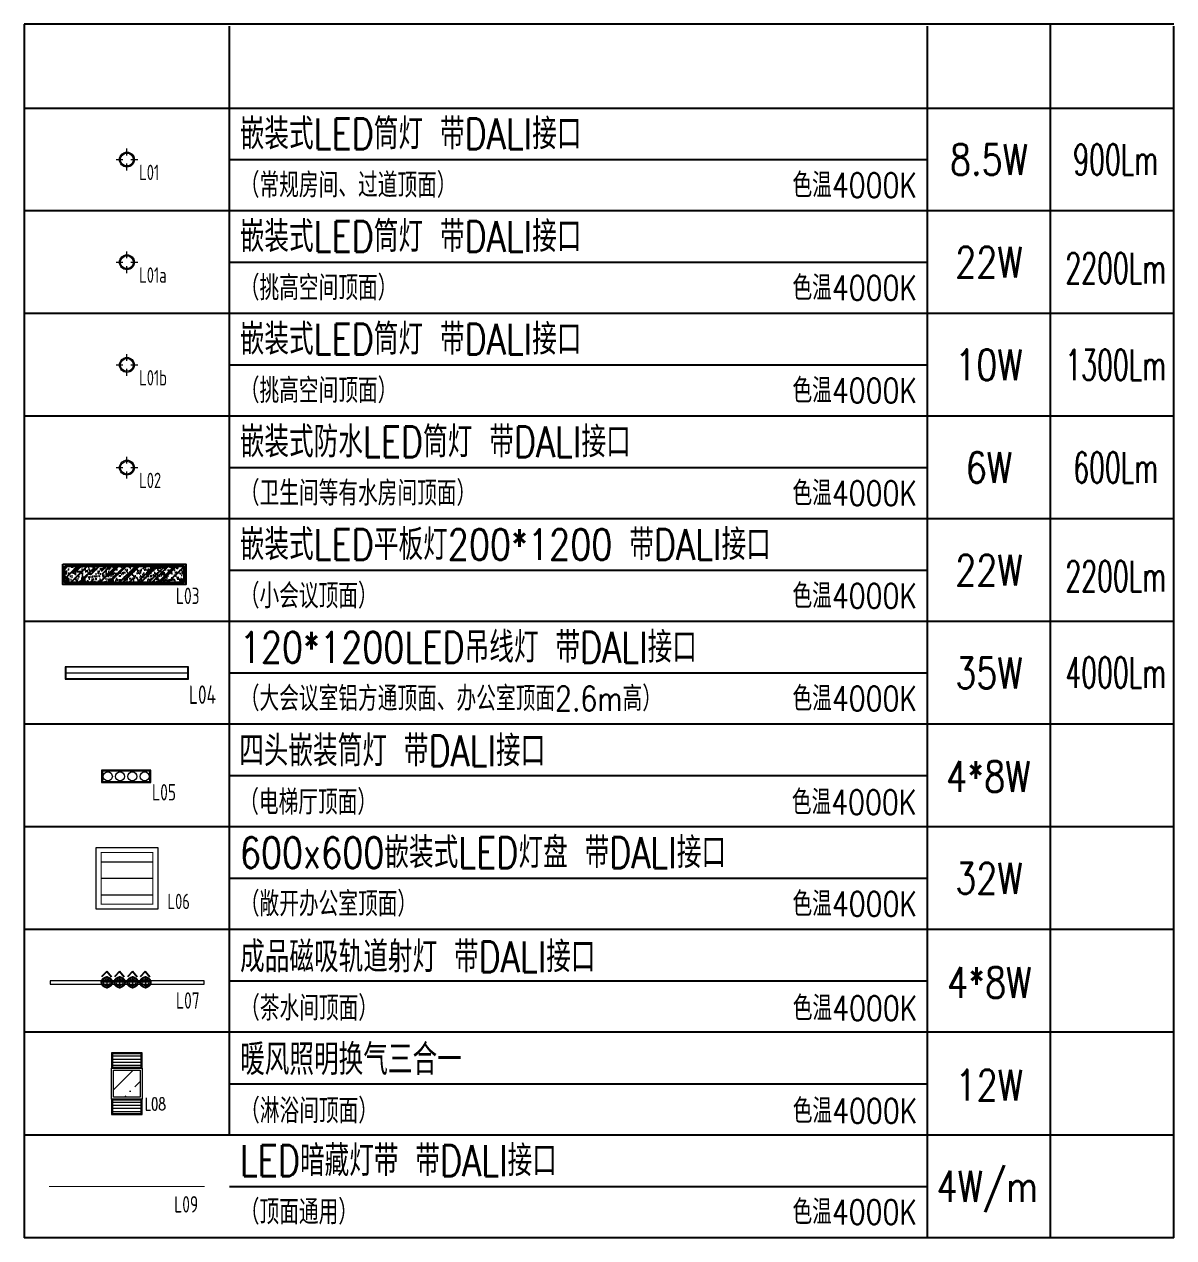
# Model space of a CAD drawing. Extents: x -621157 to 1764546, y -106808 to 741893.
# Drawn here: x -346256 to -335056, y 10080 to 21897 of the extents above; entities that cross this region are included whole.
import ezdxf
from ezdxf.enums import TextEntityAlignment as Align

# ---------------------------------------------------------------- set-up
doc = ezdxf.new("R2010")
doc.units = 0
doc.header["$LTSCALE"] = 1000
doc.header["$MEASUREMENT"] = 0
doc.linetypes.add('顶面材料与灯具图例$0$DASHED2', pattern=[9.525, 6.35, -3.175])
for name, color, linetype in [('SIG_TEXT', 2, 'Continuous'), ('顶面材料与灯具图例$0$0-LIGHT', 8, '顶面材料与灯具图例$0$DASHED2'), ('顶面材料与灯具图例$0$0-LIGHT-CNTL', 8, 'Continuous'), ('顶面材料与灯具图例$0$I-C-light text', 8, 'Continuous'), ('顶面材料与灯具图例$0$I-LIGHT', 8, 'Continuous'), ('顶面材料与灯具图例$0$I-LIGHT—灯具编号', 8, 'Continuous')]:
    doc.layers.add(name, color=color, linetype=linetype)
for name, color, linetype, lineweight in [('顶面材料与灯具图例$0$A-CLING-ACCENT', 8, 'Continuous', 0), ('顶面材料与灯具图例$0$A-CLNG-PATT', 8, 'Continuous', 0), ('顶面材料与灯具图例$0$I-C-light', 8, 'Continuous', 13)]:
    doc.layers.add(name, color=color, linetype=linetype, lineweight=lineweight)
doc.styles.add('顶面材料与灯具图例$0$_HZTXT', font='simplex.shx', dxfattribs={"width": 0.8, "bigfont": 'hztxt.shx'})
doc.styles.add('顶面材料与灯具图例$0$A-text-B', font='architxt.shx', dxfattribs={"width": 0.65, "bigfont": 'hztxt.shx'})
doc.styles.add('顶面材料与灯具图例$0$DIM_FONT', font='SIMPLEX.shx', dxfattribs={"width": 0.8})
doc.styles.add('顶面材料与灯具图例$0$GA-text-B', font='architxt.shx', dxfattribs={"width": 0.65, "bigfont": 'hztxt.shx'})
doc.styles.add('顶面材料与灯具图例$0$XZC', font='SIMPLEX.SHX', dxfattribs={"width": 0.7, "bigfont": 'hztxt.shx'})
doc.linetypes.add('顶面材料与灯具图例$0$LED_LINE', pattern='A,12.7,-5.08,["LED",顶面材料与灯具图例$0$XZC,S=2.54,R=0,X=-2.54,Y=-1.27],-6.35', length=24.13)

# ---------------------------------------------------------------- blocks, each defined once
blk = doc.blocks.new('*U|REF9345')
at = {"color": 8}
for p, q in [((-106, 0), (-39, 0)), ((0, 39), (0, 106)), ((39, 0), (106, 0)), ((0, -106), (0, -39))]:
    blk.add_line(p, q, dxfattribs=at)
blk.add_circle((0, 0), 72.5)
blk.add_circle((0, 0), 62.5, dxfattribs=at)
blk = doc.blocks.new('顶面材料与灯具图例$0$asdsdsasd')
at = {"layer": '顶面材料与灯具图例$0$I-C-light', "linetype": '顶面材料与灯具图例$0$LED_LINE', "ltscale": 0.1}
blk.add_line((-6682, 170512), (-5492, 170512), dxfattribs=at)
at = {"layer": '顶面材料与灯具图例$0$I-C-light', "color": 3}
blk.add_lwpolyline([(-5487, 170572), (-6687, 170572), (-6687, 170452), (-5487, 170452)], close=True, dxfattribs=at)
at = {"layer": '顶面材料与灯具图例$0$I-C-light', "color": 8}
blk.add_lwpolyline([(-5492, 170567), (-6682, 170567), (-6682, 170457), (-5492, 170457)], close=True, dxfattribs=at)
at = {"layer": '顶面材料与灯具图例$0$I-C-light', "color": 3, "style": '顶面材料与灯具图例$0$DIM_FONT'}
blk.add_attdef('1', (-5756, 170304), '', height=80, dxfattribs=at)
blk = doc.blocks.new('顶面材料与灯具图例$0$sdfdfewre')
at = {"layer": '顶面材料与灯具图例$0$I-LIGHT'}
h = blk.add_hatch(dxfattribs=at)
h.set_pattern_fill('HB玻璃SC800R45', color=250, scale=100, angle=45, pattern_type=2)
h.set_pattern_definition([(45, (0, 0), (84.852814, 226.27417), [1500, -200, 500, -100]), (45, (58.69, 129.4), (-164.75588, 23.334524), [300, -33, 600, -75]), (45, (-24.75, 95.46), (320.319372, 415.0716806), [800, -140, 400, -100])])
h.paths.add_polyline_path([(873424, 296833), (874584, 296833), (874584, 296673), (873424, 296673)])
h = blk.add_hatch(dxfattribs=at)
h.set_pattern_fill('AR-SAND', color=250)
h.set_pattern_definition([(37.5, (0, 0), (-1.6000313, 48.9413237), [0, -38.608, 0, -43.18, 0, -41.275]), (7.5, (0, 0), (44.9523283, 71.68251), [0, -20.828, 0, -34.798, 0, -13.335]), (327.5, (-31.24, 0), (79.099237, 0.1437185), [0, -12.7, 0, -45.72, 0, -59.69]), (317.5, (-31.24, 0), (76.355645, 22.2929323), [0, -6.35, 0, -29.972, 0, -34.29])])
h.paths.add_polyline_path([(873424, 296833), (874584, 296833), (874584, 296673), (873424, 296673)])
blk.add_lwpolyline([(873404, 296853), (874604, 296853), (874604, 296653), (873404, 296653)], close=True, dxfattribs=at)
at = {"layer": '顶面材料与灯具图例$0$I-LIGHT', "color": 8}
blk.add_lwpolyline([(873424, 296833), (874584, 296833), (874584, 296673), (873424, 296673)], close=True, dxfattribs=at)
blk = doc.blocks.new('顶面材料与灯具图例$1$sedrewrw')
blk.add_lwpolyline([(426615, 191280), (427095, 191280), (427095, 191400), (426615, 191400)], close=True)
at = {"color": 251}
blk.add_lwpolyline([(426625, 191290), (427085, 191290), (427085, 191390), (426625, 191390)], close=True, dxfattribs=at)
for centre in [(426675, 191340), (426795, 191340), (426915, 191340), (427035, 191340)]:
    blk.add_circle(centre, 44.3, dxfattribs=at)
at = {"layer": '顶面材料与灯具图例$0$I-C-light', "color": 2, "style": '顶面材料与灯具图例$0$A-text-B', "width": 0.8}
blk.add_text('L05', height=160, dxfattribs=at).set_placement((427107, 191186), align=Align.MIDDLE_LEFT)
blk = doc.blocks.new('*U|REF9337')
at = {"ltscale": 1000}
for p, q in [((-600, 300), (0, 300)), ((-600, -300), (-600, 300))]:
    blk.add_line(p, q, dxfattribs=at)
for p, q in [((0, 300), (0, -300)), ((0, -300), (-600, -300))]:
    blk.add_line(p, q)
at = {"ltscale": 0.2}
for p, q in [((-552, 161), (-48, 161)), ((-552, 0), (-48, 0)), ((-552, -161), (-48, -161))]:
    blk.add_line(p, q, dxfattribs=at)
at = {"ltscale": 1000, "const_width": 10}
blk.add_lwpolyline([(-552, 252), (-48, 252), (-48, -252), (-552, -252), (-552, 252)], dxfattribs=at)
at = {"layer": '顶面材料与灯具图例$0$I-C-light text', "style": '顶面材料与灯具图例$0$GA-text-B', "width": 0.65}
blk.add_attdef('YD', (31, -82), '', height=150, dxfattribs=at)
blk = doc.blocks.new('顶面材料与灯具图例$0$ddd-flat-532')
at = {"layer": '顶面材料与灯具图例$0$A-CLNG-PATT'}
for p, q in [((-65, 0), (65, 0)), ((0, -65), (0, 65))]:
    blk.add_line(p, q, dxfattribs=at)
for radius in [50, 35]:
    blk.add_circle((0, 0), radius, dxfattribs=at)
blk = doc.blocks.new('顶面材料与灯具图例$0$sdfdsfdsf')
at = {"layer": '顶面材料与灯具图例$0$A-CLING-ACCENT', "xscale": 2.599866955843283, "yscale": 2.599866955843283, "zscale": 2.599866955843283}
blk.add_blockref('顶面材料与灯具图例$0$ddd-flat-532', (-9333, 10314), dxfattribs=at)
blk = doc.blocks.new('顶面材料与灯具图例$0$erewrewrewr324324')
at = {"layer": '顶面材料与灯具图例$0$0-LIGHT'}
blk.add_circle((25603, 18875), 50, dxfattribs=at)
at = {"layer": '顶面材料与灯具图例$0$0-LIGHT', "xscale": 0.36, "yscale": 0.36, "zscale": 0.36}
blk.add_blockref('顶面材料与灯具图例$0$sdfdsfdsf', (28963, 15162), dxfattribs=at)
blk = doc.blocks.new('顶面材料与灯具图例$0$2')
at = {"layer": '顶面材料与灯具图例$0$0-LIGHT-CNTL'}
for p, q in [((7421.6, 821.54), (7420.89, 821.38)), ((7421.67, 820.84), (7421.6, 821.54))]:
    blk.add_line(p, q, dxfattribs=at)
at = {"layer": '顶面材料与灯具图例$0$0-LIGHT', "xscale": 0.01, "yscale": 0.01, "zscale": 0.01, "rotation": 145.6146681467176}
blk.add_blockref('顶面材料与灯具图例$0$erewrewrewr324324', (7738.9, 831.84), dxfattribs=at)
blk = doc.blocks.new('顶面材料与灯具图例$0$gfddxx')
at = {"ltscale": 20}
h = blk.add_hatch(dxfattribs=at)
h.set_pattern_fill('ANSI36', color=256, scale=1000)
h.set_pattern_definition([(45, (-0.002, 170), (66.291261, 243.067956), [312.5, -62.5, 0, -62.5])])
h.paths.add_polyline_path([(452232, 1190320), (452232, 1190060), (452492, 1190060), (452492, 1190320)])
at = {"ltscale": 20, "elevation": 0}
for points in [[(452212, 1190340), (452512, 1190340), (452512, 1190490), (452212, 1190490)], [(452222, 1190350), (452502, 1190350), (452502, 1190480), (452222, 1190480)], [(452212, 1190340), (452512, 1190340), (452512, 1190040), (452212, 1190040)], [(452212, 1189890), (452512, 1189890), (452512, 1190040), (452212, 1190040)], [(452222, 1189900), (452502, 1189900), (452502, 1190030), (452222, 1190030)]]:
    blk.add_lwpolyline(points, close=True, dxfattribs=at)
for points in [[(452222, 1190460), (452502, 1190460)], [(452222, 1190430), (452502, 1190430)], [(452222, 1190400), (452502, 1190400)], [(452222, 1190370), (452502, 1190370)], [(452492, 1190320), (452492, 1190060), (452232, 1190060), (452232, 1190320), (452492, 1190320)], [(452222, 1190010), (452502, 1190010)], [(452222, 1189980), (452502, 1189980)], [(452222, 1189950), (452502, 1189950)], [(452222, 1189920), (452502, 1189920)]]:
    blk.add_lwpolyline(points, dxfattribs=at)

msp = doc.modelspace()

# ---------------------------------------------------------------- linework, layer by layer
for p, q in [((-335056, 20080), (-346256, 20080)), ((-335056, 19080), (-346256, 19080)), ((-335056, 18080), (-346256, 18080)), ((-335056, 17080), (-346256, 17080)), ((-335056, 16080), (-346256, 16080)), ((-335056, 15080), (-346256, 15080)), ((-335056, 14080), (-346256, 14080)), ((-335056, 13080), (-346256, 13080)), ((-335056, 12080), (-346256, 12080)), ((-335056, 11080), (-346256, 11080)), ((-335056, 10080), (-346256, 10080))]:
    msp.add_line(p, q)
for points in [[(-344256, 11080), (-344256, 21880)], [(-337456, 10080), (-337456, 21880)], [(-335056, 10080), (-335056, 21880)]]:
    msp.add_lwpolyline(points)
at = {"layer": 'Defpoints'}
for p, q in [((-346256, 21080), (-335056, 21080)), ((-344256, 20580), (-337456, 20580)), ((-344256, 19580), (-337456, 19580)), ((-344256, 18580), (-337456, 18580)), ((-344256, 17580), (-337456, 17580)), ((-344256, 16580), (-337456, 16580)), ((-344256, 15580), (-337456, 15580)), ((-344256, 14580), (-337456, 14580)), ((-344256, 13580), (-337456, 13580)), ((-344256, 12580), (-337456, 12580)), ((-344256, 11580), (-337456, 11580)), ((-344256, 10580), (-337456, 10580))]:
    msp.add_line(p, q, dxfattribs=at)
for points in [[(-335056, 21897), (-346256, 21897)], [(-336256, 10080), (-336256, 21897)]]:
    msp.add_lwpolyline(points, dxfattribs=at)
at = {"layer": 'SIG_TEXT'}
msp.add_lwpolyline([(-346256, 21897), (-346256, 10080)], dxfattribs=at)
at = {"layer": '顶面材料与灯具图例$0$I-C-light', "color": 1}
msp.add_lwpolyline([(-346003, 12550), (-344503, 12550), (-344503, 12580), (-346003, 12580)], close=True, dxfattribs=at)
at = {"layer": '顶面材料与灯具图例$0$I-C-light', "color": 1, "linetype": '顶面材料与灯具图例$0$LED_LINE', "ltscale": 50, "const_width": 10}
msp.add_lwpolyline([(-346014, 10580), (-344498, 10580)], dxfattribs=at)

# ---------------------------------------------------------------- block references
at = {"layer": '顶面材料与灯具图例$0$I-C-light'}
ref = msp.add_blockref('*U|REF9345', (-345256, 20580), dxfattribs=at)
ref.add_attrib('TD', 'L01', (-345136, 20380), dxfattribs={"layer": '顶面材料与灯具图例$0$I-C-light text', "height": 150, "style": '顶面材料与灯具图例$0$A-text-B', "width": 0.8})
ref = msp.add_blockref('*U|REF9345', (-345256, 19580), dxfattribs=at)
ref.add_attrib('TD', 'L01a', (-345136, 19380), dxfattribs={"layer": '顶面材料与灯具图例$0$I-C-light text', "height": 150, "style": '顶面材料与灯具图例$0$A-text-B', "width": 0.8})
ref = msp.add_blockref('*U|REF9345', (-345256, 18580), dxfattribs=at)
ref.add_attrib('TD', 'L01b', (-345136, 18380), dxfattribs={"layer": '顶面材料与灯具图例$0$I-C-light text', "height": 150, "style": '顶面材料与灯具图例$0$A-text-B', "width": 0.8})
ref = msp.add_blockref('*U|REF9345', (-345256, 17580), dxfattribs=at)
ref.add_attrib('TD', 'L02', (-345136, 17380), dxfattribs={"layer": '顶面材料与灯具图例$0$I-C-light text', "height": 150, "style": '顶面材料与灯具图例$0$A-text-B', "width": 0.8})
at = {"layer": '顶面材料与灯具图例$0$I-C-light', "color": 2}
ref = msp.add_blockref('顶面材料与灯具图例$0$asdsdsasd', (-339169, -154932), dxfattribs=at)
ref.add_attrib('1', 'L04', (-344652, 15279), dxfattribs={"layer": '顶面材料与灯具图例$0$I-C-light text', "color": 0, "height": 180, "style": '顶面材料与灯具图例$0$A-text-B', "width": 0.8})
at = {"layer": '顶面材料与灯具图例$0$I-C-light', "color": 8}
msp.add_blockref('顶面材料与灯具图例$1$sedrewrw', (-772117, -176768), dxfattribs=at)
at = {"layer": '顶面材料与灯具图例$0$I-C-light'}
ref = msp.add_blockref('*U|REF9337', (-344956, 13580), dxfattribs=at)
ref.add_attrib('YD', 'L06', (-344860, 13280), dxfattribs={"layer": '顶面材料与灯具图例$0$I-C-light text', "height": 150, "style": '顶面材料与灯具图例$0$A-text-B', "width": 0.8})
at = {"layer": '顶面材料与灯具图例$0$I-C-light', "color": 1, "xscale": 99.99999999999999, "yscale": 99.99999999999999, "zscale": 99.99999999999999, "rotation": 34.38533185336176}
for p in [(-911529, -474265), (-911404, -474265), (-911278, -474265), (-911153, -474265)]:
    msp.add_blockref('顶面材料与灯具图例$0$2', p, dxfattribs=at)
at = {"layer": '顶面材料与灯具图例$0$I-C-light', "color": 2}
ref = msp.add_blockref('顶面材料与灯具图例$0$gfddxx', (-797618, -1178610, 0), dxfattribs=at)
ref.add_attrib('L08', 'L08', (-345082, 11323, 0), dxfattribs={"layer": '顶面材料与灯具图例$0$I-LIGHT—灯具编号', "color": 40, "height": 120, "style": '顶面材料与灯具图例$0$DIM_FONT', "width": 0.7})
at = {"layer": '顶面材料与灯具图例$0$I-LIGHT'}
msp.add_blockref('顶面材料与灯具图例$0$sdfdfewre', (-1219285, -280213), dxfattribs=at)

# ---------------------------------------------------------------- texts
at = {"color": 7, "style": '顶面材料与灯具图例$0$_HZTXT', "width": 0.8}
for s, p in [('嵌装式LED筒灯 带DALI接口', (-344156, 20830)), ('嵌装式LED筒灯 带DALI接口', (-344156, 19830)), ('嵌装式LED筒灯 带DALI接口', (-344156, 18830)), ('嵌装式防水LED筒灯 带DALI接口', (-344156, 17830)), ('嵌装式LED平板灯200*1200 带DALI接口', (-344156, 16830)), ('120*1200LED吊线灯 带DALI接口', (-344156, 15830)), ('四头嵌装筒灯 带DALI接口', (-344162, 14821)), ('600x600嵌装式LED灯盘 带DALI接口', (-344156, 13830)), ('成品磁吸轨道射灯 带DALI接口', (-344153, 12815)), ('暖风照明换气三合一', (-344153, 11815)), ('LED暗藏灯带 带DALI接口', (-344156, 10830))]:
    msp.add_text(s, height=300, dxfattribs=at).set_placement(p, align=Align.MIDDLE_LEFT)
at = {"color": 2, "style": '顶面材料与灯具图例$0$_HZTXT'}
for s, width, p in [('8.5W', 0.8, (-336856, 20580)), ('900Lm', 0.6, (-335622, 20580)), ('22W', 0.8, (-336856, 19580)), ('2200Lm', 0.6, (-335622, 19522)), ('10W', 0.8, (-336856, 18580)), ('1300Lm', 0.6, (-335622, 18580)), ('6W', 0.8, (-336856, 17580)), ('600Lm', 0.6, (-335622, 17580)), ('22W', 0.8, (-336856, 16580)), ('2200Lm', 0.6, (-335622, 16522)), ('35W', 0.8, (-336856, 15580)), ('4000Lm', 0.6, (-335622, 15584)), ('4*8W', 0.8, (-336862, 14571)), ('32W', 0.8, (-336856, 13580)), ('4*8W', 0.8, (-336853, 12565)), ('12W', 0.8, (-336853, 11565)), ('4W/m', 0.8, (-336873, 10580))]:
    msp.add_text(s, height=300, dxfattribs=dict(at, width=width)).set_placement(p, align=Align.MIDDLE_CENTER)
at = {"color": 1, "style": '顶面材料与灯具图例$0$_HZTXT', "width": 0.8}
for s, p in [('（常规房间、过道顶面）', (-344156, 20330)), ('（挑高空间顶面）', (-344156, 19330)), ('（挑高空间顶面）', (-344156, 18330)), ('（卫生间等有水房间顶面）', (-344156, 17330)), ('（小会议顶面）', (-344156, 16330)), ('（大会议室铝方通顶面、办公室顶面2.6m高）', (-344156, 15330)), ('（电梯厅顶面）', (-344162, 14321)), ('（敞开办公室顶面）', (-344156, 13330)), ('（茶水间顶面）', (-344153, 12315)), ('（淋浴间顶面）', (-344153, 11315)), ('（顶面通用）', (-344156, 10330))]:
    msp.add_text(s, height=240, dxfattribs=at).set_placement(p, align=Align.MIDDLE_LEFT)
for p in [(-337556, 20330), (-337556, 19330), (-337556, 18330), (-337556, 17330), (-337556, 16330), (-337556, 15330), (-337562, 14321), (-337556, 13330), (-337553, 12315), (-337553, 11315), (-337556, 10330)]:
    msp.add_text('色温4000K', height=240, dxfattribs=at).set_placement(p, align=Align.MIDDLE_RIGHT)
at = {"layer": '顶面材料与灯具图例$0$I-C-light', "color": 2, "style": '顶面材料与灯具图例$0$A-text-B', "width": 0.8}
for s, p in [('L03', (-344778, 16331)), ('L07', (-344777, 12390)), ('L09', (-344795, 10405))]:
    msp.add_text(s, height=160, dxfattribs=at).set_placement(p, align=Align.MIDDLE_LEFT)

doc.saveas('drawing.dxf')
